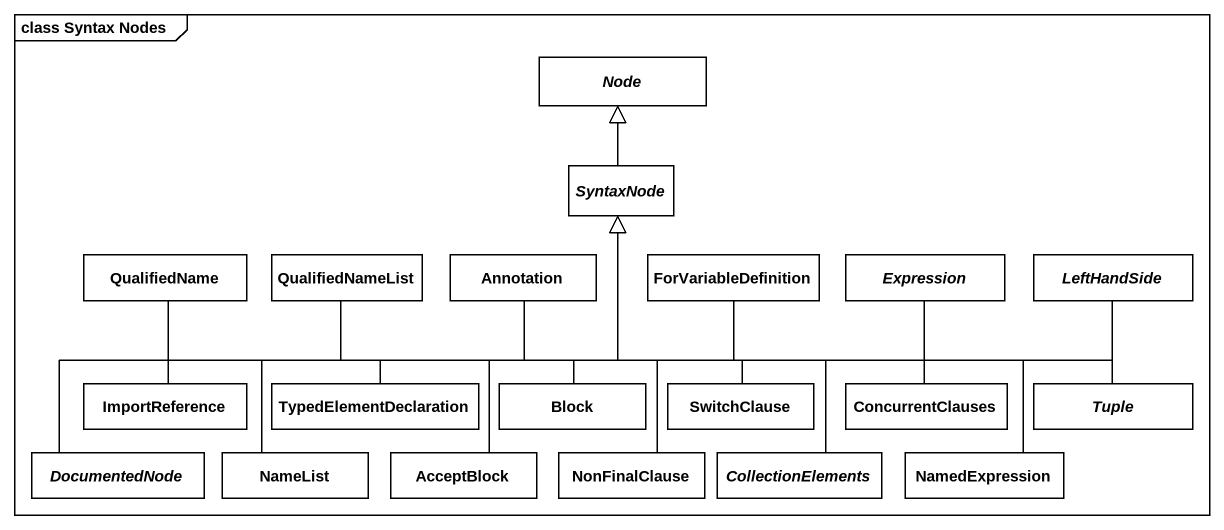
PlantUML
@startuml
mainframe class Syntax Nodes
hide circle
hide empty members
abstract class "Node" as Node_
abstract class SyntaxNode
class QualifiedName
class QualifiedNameList
class "Annotation" as Annotation_
class ForVariableDefinition
abstract class Expression
abstract class LeftHandSide
class ImportReference
class TypedElementDeclaration
class Block
class SwitchClause
class ConcurrentClauses
abstract class Tuple
abstract class DocumentedNode
class NameList
class AcceptBlock
class NonFinalClause
abstract class CollectionElements
class NamedExpression
SyntaxNode -up-|> Node_
QualifiedName -right-|> SyntaxNode
QualifiedNameList -right-|> SyntaxNode
Annotation_ -up-|> SyntaxNode
ForVariableDefinition -up-|> SyntaxNode
Expression -left-|> SyntaxNode
LeftHandSide -left-|> SyntaxNode
ImportReference -right-|> SyntaxNode
TypedElementDeclaration -up-|> SyntaxNode
Block -up-|> SyntaxNode
SwitchClause -up-|> SyntaxNode
ConcurrentClauses -up-|> SyntaxNode
Tuple -left-|> SyntaxNode
DocumentedNode -right-|> SyntaxNode
NameList -up-|> SyntaxNode
AcceptBlock -up-|> SyntaxNode
NonFinalClause -up-|> SyntaxNode
CollectionElements -up-|> SyntaxNode
NamedExpression -up-|> SyntaxNode
@enduml
